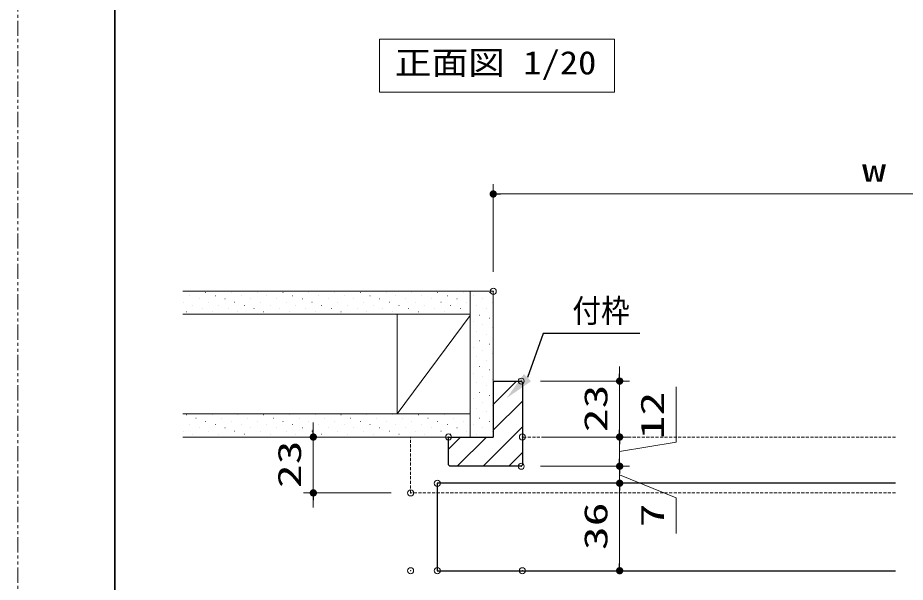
# Model space of a CAD drawing. Units: millimetres, scale not verified. Extents: x -1306 to 1306, y -607 to 607.
# Drawn here: x -1293 to -927.9, y -356.3 to -124 of the extents above; entities that cross this region are included whole.
import ezdxf
from ezdxf.enums import TextEntityAlignment as Align

# ---------------------------------------------------------------- set-up
doc = ezdxf.new("R2010")
doc.units = ezdxf.units.MM
doc.header["$LTSCALE"] = 5
doc.header["$PDMODE"] = 32
doc.header["$PDSIZE"] = 2.5
doc.linetypes.add('USER1', pattern=[2.5, 1.25, -0.25, 0.25, -0.25, 0.25, -0.25])
doc.linetypes.add('USER2', pattern=[0.375, 0.25, -0.125])
for name, color, linetype, lineweight in [('0-1_線(黄)', 2, 'Continuous', 15), ('0-3_陰線', 4, 'USER1', 9), ('0-B_点線(水)', 4, 'USER2', 9), ('0-D_線(白)', 7, 'Continuous', 30), ('1-1_寸法線', 3, 'Continuous', 13), ('1-2_ハッチング', 6, 'Continuous', 9), ('1-4_DEFPOINTS', 7, 'Continuous', 5), ('1-5_0', 3, 'Continuous', 25), ('1-7_図面枠', 7, 'Continuous', 35)]:
    doc.layers.add(name, color=color, linetype=linetype, lineweight=lineweight)
doc.styles.add('ＭＳ ゴシック', font='')
doc.styles.get('ＭＳ ゴシック').set_extended_font_data('MS Gothic')

# ---------------------------------------------------------------- blocks, each defined once
blk = doc.blocks.new('_DOT')
at = {"layer": '1-5_0'}
blk.add_line((-2.5, 0), (-5, 0), dxfattribs=at)
for points in [[(0, 0), (-2.5, 0), (-2.48, 0.313)], [(0, 0), (-2.48, -0.313), (-2.5, 0)], [(0, 0), (-2.48, 0.313), (-2.421, 0.622)], [(0, 0), (-2.421, -0.622), (-2.48, -0.313)], [(0, 0), (-2.421, 0.622), (-2.324, 0.92)], [(0, 0), (-2.324, -0.92), (-2.421, -0.622)], [(0, 0), (-2.324, 0.92), (-2.191, 1.204)], [(0, 0), (-2.191, -1.204), (-2.324, -0.92)], [(0, 0), (-2.191, 1.204), (-2.023, 1.469)], [(0, 0), (-2.023, -1.469), (-2.191, -1.204)], [(0, 0), (-2.023, 1.469), (-1.822, 1.711)], [(0, 0), (-1.822, -1.711), (-2.023, -1.469)], [(0, 0), (-1.822, 1.711), (-1.594, 1.926)], [(0, 0), (-1.594, -1.926), (-1.822, -1.711)], [(0, 0), (-1.594, 1.926), (-1.34, 2.111)], [(0, 0), (-1.34, -2.111), (-1.594, -1.926)], [(0, 0), (-1.34, 2.111), (-1.064, 2.262)], [(0, 0), (-1.064, -2.262), (-1.34, -2.111)], [(0, 0), (-1.064, 2.262), (-0.773, 2.378)], [(0, 0), (-0.773, -2.378), (-1.064, -2.262)], [(0, 0), (-0.773, 2.378), (-0.468, 2.456)], [(0, 0), (-0.468, -2.456), (-0.773, -2.378)], [(0, 0), (-0.468, 2.456), (-0.157, 2.495)], [(0, 0), (-0.157, -2.495), (-0.468, -2.456)], [(0, 0), (-0.157, 2.495), (0.157, 2.495)], [(0, 0), (0.157, -2.495), (-0.157, -2.495)], [(0, 0), (0.157, 2.495), (0.468, 2.456)], [(0, 0), (0.468, 2.456), (0.773, 2.378)], [(0, 0), (0.773, 2.378), (1.064, 2.262)], [(0, 0), (1.064, 2.262), (1.34, 2.111)], [(0, 0), (1.34, 2.111), (1.594, 1.926)], [(0, 0), (1.594, 1.926), (1.822, 1.711)], [(0, 0), (1.822, 1.711), (2.023, 1.469)], [(0, 0), (2.023, 1.469), (2.191, 1.204)], [(0, 0), (2.191, 1.204), (2.324, 0.92)], [(0, 0), (2.324, 0.92), (2.421, 0.622)], [(0, 0), (2.421, 0.622), (2.48, 0.313)], [(0, 0), (2.48, 0.313), (2.5, 0)], [(0, 0), (0.468, -2.456), (0.157, -2.495)], [(0, 0), (0.773, -2.378), (0.468, -2.456)], [(0, 0), (1.064, -2.262), (0.773, -2.378)], [(0, 0), (1.34, -2.111), (1.064, -2.262)], [(0, 0), (1.594, -1.926), (1.34, -2.111)], [(0, 0), (1.822, -1.711), (1.594, -1.926)], [(0, 0), (2.023, -1.469), (1.822, -1.711)], [(0, 0), (2.191, -1.204), (2.023, -1.469)], [(0, 0), (2.324, -0.92), (2.191, -1.204)], [(0, 0), (2.421, -0.622), (2.324, -0.92)], [(0, 0), (2.48, -0.313), (2.421, -0.622)], [(0, 0), (2.5, 0), (2.48, -0.313)]]:
    blk.add_solid(points, dxfattribs=at)

msp = doc.modelspace()

# ---------------------------------------------------------------- linework, layer by layer
at = {"layer": '0-1_線(黄)'}
for p, q in [((-1225.001, -236.525), (-1097.389, -236.525)), ((-1106.889, -236.525), (-1106.889, -296.525)), ((-1097.389, -236.525), (-1097.389, -296.525)), ((-1106.889, -246.025), (-1225.001, -246.025)), ((-1136.889, -287.025), (-1136.889, -246.025)), ((-1136.889, -287.025), (-1106.889, -246.525)), ((-1225.001, -287.025), (-1106.889, -287.025)), ((-1225.001, -296.525), (-1097.389, -296.525))]:
    msp.add_line(p, q, dxfattribs=at)
msp.add_lwpolyline([(-1144.16, -132.84), (-1047.545, -132.84), (-1047.545, -154.675), (-1144.16, -154.675)], close=True, dxfattribs=at)
at = {"layer": '0-3_陰線'}
msp.add_line((-1292.964, -594), (-1292.964, 594), dxfattribs=at)
at = {"layer": '0-B_点線(水)'}
for p, q in [((-1131.389, -319.525), (-1131.389, -296.525)), ((-931.921, -296.525), (-1085.389, -296.525)), ((-931.921, -319.525), (-1131.389, -319.525))]:
    msp.add_line(p, q, dxfattribs=at)
at = {"layer": '0-D_線(白)'}
for p, q in [((-1097.389, -274.025), (-1096.889, -273.525)), ((-1096.889, -273.525), (-1085.889, -273.525)), ((-1085.389, -274.025), (-1085.889, -273.525)), ((-1097.389, -274.025), (-1097.389, -296.525)), ((-1085.389, -274.025), (-1085.389, -308.025)), ((-1115.789, -296.525), (-1097.389, -296.525)), ((-1115.789, -308.025), (-1115.789, -296.525)), ((-1115.789, -308.025), (-1115.289, -308.525)), ((-1085.889, -308.525), (-1115.289, -308.525)), ((-1085.889, -308.525), (-1085.389, -308.025)), ((-931.921, -315.525), (-1120.389, -315.525))]:
    msp.add_line(p, q, dxfattribs=at)
for points in [[(-1037.043, -253.964), (-1076.909, -253.964), (-1083.306, -272.076)], [(-1120.389, -315.525), (-1120.389, -351.525), (-931.921, -351.525)]]:
    msp.add_lwpolyline(points, dxfattribs=at)
msp.add_solid([(-1091.857, -280.494), (-1084.768, -270.591), (-1081.844, -273.561)], dxfattribs=at)
at = {"layer": '1-1_寸法線'}
for p, q in [((-1097.389, -228.525), (-1097.389, -192.525)), ((-1094.389, -196.525), (-786.453, -196.525)), ((-1045.389, -270.525), (-1045.389, -267.525)), ((-1077.889, -273.525), (-1041.389, -273.525)), ((-1045.389, -296.525), (-1045.389, -273.525)), ((-1171.389, -293.525), (-1171.389, -290.525)), ((-1045.389, -293.525), (-1045.389, -290.525)), ((-1123.789, -296.525), (-1175.389, -296.525)), ((-1171.389, -319.525), (-1171.389, -296.525)), ((-1077.389, -296.525), (-1041.389, -296.525)), ((-1077.389, -296.525), (-1041.389, -296.525)), ((-1045.389, -308.525), (-1045.389, -296.525)), ((-1045.389, -308.525), (-1045.389, -296.525)), ((-1045.389, -299.525), (-1045.389, -302.525)), ((-1045.389, -305.525), (-1045.389, -302.525)), ((-1077.889, -308.525), (-1041.389, -308.525)), ((-1077.889, -308.525), (-1041.389, -308.525)), ((-1045.389, -315.525), (-1045.389, -308.525)), ((-1045.389, -315.525), (-1045.389, -308.525)), ((-1045.389, -311.525), (-1045.389, -314.525)), ((-1112.389, -315.525), (-1041.389, -315.525)), ((-1112.389, -315.525), (-1041.389, -315.525)), ((-1139.389, -319.525), (-1175.389, -319.525)), ((-1045.389, -318.525), (-1045.389, -321.525)), ((-1045.389, -318.525), (-1045.389, -348.525)), ((-1171.389, -322.525), (-1171.389, -325.525)), ((-1112.389, -351.525), (-1041.389, -351.525))]:
    msp.add_line(p, q, dxfattribs=at)
for points in [[(-1045.389, -302.525), (-1022.16, -298.636), (-1022.16, -275.874)], [(-1045.389, -312.025), (-1022.16, -321.562), (-1022.16, -336.229)]]:
    msp.add_lwpolyline(points, dxfattribs=at)
at = {"layer": '1-2_ハッチング'}
for p, q in [((-1215.708, -237.037), (-1215.658, -237.037)), ((-1205.102, -237.037), (-1205.052, -237.037)), ((-1194.495, -237.037), (-1194.445, -237.037)), ((-1183.889, -237.037), (-1183.839, -237.037)), ((-1173.282, -237.037), (-1173.232, -237.037)), ((-1162.675, -237.037), (-1162.625, -237.037)), ((-1152.069, -237.037), (-1152.019, -237.037)), ((-1141.462, -237.037), (-1141.412, -237.037)), ((-1130.856, -237.037), (-1130.806, -237.037)), ((-1120.249, -237.037), (-1120.199, -237.037)), ((-1109.642, -237.037), (-1109.592, -237.037)), ((-1099.036, -237.037), (-1098.986, -237.037)), ((-1222.337, -238.363), (-1222.287, -238.363)), ((-1218.36, -239.689), (-1218.31, -239.689)), ((-1211.731, -238.363), (-1211.681, -238.363)), ((-1207.753, -239.689), (-1207.703, -239.689)), ((-1201.124, -238.363), (-1201.074, -238.363)), ((-1197.147, -239.689), (-1197.097, -239.689)), ((-1190.518, -238.363), (-1190.468, -238.363)), ((-1186.54, -239.689), (-1186.49, -239.689)), ((-1179.911, -238.363), (-1179.861, -238.363)), ((-1175.934, -239.689), (-1175.884, -239.689)), ((-1169.304, -238.363), (-1169.254, -238.363)), ((-1165.327, -239.689), (-1165.277, -239.689)), ((-1158.698, -238.363), (-1158.648, -238.363)), ((-1154.72, -239.689), (-1154.67, -239.689)), ((-1148.091, -238.363), (-1148.041, -238.363)), ((-1144.114, -239.689), (-1144.064, -239.689)), ((-1137.485, -238.363), (-1137.435, -238.363)), ((-1133.507, -239.689), (-1133.457, -239.689)), ((-1126.878, -238.363), (-1126.828, -238.363)), ((-1122.901, -239.689), (-1122.851, -239.689)), ((-1116.271, -238.363), (-1116.221, -238.363)), ((-1112.294, -239.689), (-1112.244, -239.689)), ((-1105.665, -238.363), (-1105.615, -238.363)), ((-1101.687, -239.689), (-1101.637, -239.689)), ((-1224.989, -241.014), (-1224.939, -241.014)), ((-1221.012, -242.34), (-1220.962, -242.34)), ((-1217.034, -243.666), (-1216.984, -243.666)), ((-1214.383, -241.014), (-1214.333, -241.014)), ((-1210.405, -242.34), (-1210.355, -242.34)), ((-1206.428, -243.666), (-1206.378, -243.666)), ((-1203.776, -241.014), (-1203.726, -241.014)), ((-1199.798, -242.34), (-1199.748, -242.34)), ((-1195.821, -243.666), (-1195.771, -243.666)), ((-1193.169, -241.014), (-1193.119, -241.014)), ((-1189.192, -242.34), (-1189.142, -242.34)), ((-1185.214, -243.666), (-1185.164, -243.666)), ((-1182.563, -241.014), (-1182.513, -241.014)), ((-1178.585, -242.34), (-1178.535, -242.34)), ((-1174.608, -243.666), (-1174.558, -243.666)), ((-1171.956, -241.014), (-1171.906, -241.014)), ((-1167.979, -242.34), (-1167.929, -242.34)), ((-1164.001, -243.666), (-1163.951, -243.666)), ((-1161.349, -241.014), (-1161.299, -241.014)), ((-1157.372, -242.34), (-1157.322, -242.34)), ((-1153.395, -243.666), (-1153.345, -243.666)), ((-1150.743, -241.014), (-1150.693, -241.014)), ((-1146.765, -242.34), (-1146.715, -242.34)), ((-1142.788, -243.666), (-1142.738, -243.666)), ((-1140.136, -241.014), (-1140.086, -241.014)), ((-1136.159, -242.34), (-1136.109, -242.34)), ((-1132.181, -243.666), (-1132.131, -243.666)), ((-1129.53, -241.014), (-1129.48, -241.014)), ((-1125.552, -242.34), (-1125.502, -242.34)), ((-1121.575, -243.666), (-1121.525, -243.666)), ((-1118.923, -241.014), (-1118.873, -241.014)), ((-1114.946, -242.34), (-1114.896, -242.34)), ((-1110.968, -243.666), (-1110.918, -243.666)), ((-1108.316, -241.014), (-1108.266, -241.014)), ((-1104.339, -242.34), (-1104.289, -242.34)), ((-1100.362, -243.666), (-1100.312, -243.666)), ((-1097.71, -241.014), (-1097.66, -241.014)), ((-1223.663, -244.992), (-1223.613, -244.992)), ((-1213.057, -244.992), (-1213.007, -244.992)), ((-1202.45, -244.992), (-1202.4, -244.992)), ((-1191.843, -244.992), (-1191.793, -244.992)), ((-1181.237, -244.992), (-1181.187, -244.992)), ((-1170.63, -244.992), (-1170.58, -244.992)), ((-1160.024, -244.992), (-1159.974, -244.992)), ((-1149.417, -244.992), (-1149.367, -244.992)), ((-1138.81, -244.992), (-1138.76, -244.992)), ((-1128.204, -244.992), (-1128.154, -244.992)), ((-1117.597, -244.992), (-1117.547, -244.992)), ((-1106.991, -244.992), (-1106.941, -244.992)), ((-1103.013, -246.318), (-1102.963, -246.318)), ((-1099.036, -247.644), (-1098.986, -247.644)), ((-1105.665, -248.969), (-1105.615, -248.969)), ((-1101.687, -250.295), (-1101.637, -250.295)), ((-1097.71, -251.621), (-1097.66, -251.621)), ((-1104.339, -252.947), (-1104.289, -252.947)), ((-1100.362, -254.273), (-1100.312, -254.273)), ((-1103.013, -256.924), (-1102.963, -256.924)), ((-1099.036, -258.25), (-1098.986, -258.25)), ((-1105.665, -259.576), (-1105.615, -259.576)), ((-1101.687, -260.902), (-1101.637, -260.902)), ((-1097.71, -262.228), (-1097.66, -262.228)), ((-1104.339, -263.554), (-1104.289, -263.554)), ((-1100.362, -264.879), (-1100.312, -264.879)), ((-1103.013, -267.531), (-1102.963, -267.531)), ((-1099.036, -268.857), (-1098.986, -268.857)), ((-1105.665, -270.183), (-1105.615, -270.183)), ((-1101.687, -271.508), (-1101.637, -271.508)), ((-1097.71, -272.834), (-1097.66, -272.834)), ((-1097.389, -283.12), (-1087.794, -273.525)), ((-1104.339, -274.16), (-1104.289, -274.16)), ((-1100.362, -275.486), (-1100.312, -275.486)), ((-1105.665, -280.789), (-1105.615, -280.789)), ((-1103.013, -278.138), (-1102.963, -278.138)), ((-1099.036, -279.463), (-1098.986, -279.463)), ((-1101.687, -282.115), (-1101.637, -282.115)), ((-1097.71, -283.441), (-1097.66, -283.441)), ((-1097.389, -293.727), (-1085.389, -281.727)), ((-1223.663, -287.418), (-1223.613, -287.418)), ((-1213.057, -287.418), (-1213.007, -287.418)), ((-1202.45, -287.418), (-1202.4, -287.418)), ((-1191.843, -287.418), (-1191.793, -287.418)), ((-1181.237, -287.418), (-1181.187, -287.418)), ((-1170.63, -287.418), (-1170.58, -287.418)), ((-1160.024, -287.418), (-1159.974, -287.418)), ((-1149.417, -287.418), (-1149.367, -287.418)), ((-1138.81, -287.418), (-1138.76, -287.418)), ((-1128.204, -287.418), (-1128.154, -287.418)), ((-1117.597, -287.418), (-1117.547, -287.418)), ((-1106.991, -287.418), (-1106.941, -287.418)), ((-1104.339, -284.767), (-1104.289, -284.767)), ((-1100.362, -286.093), (-1100.312, -286.093)), ((-1222.337, -291.396), (-1222.287, -291.396)), ((-1219.686, -288.744), (-1219.636, -288.744)), ((-1215.708, -290.07), (-1215.658, -290.07)), ((-1211.731, -291.396), (-1211.681, -291.396)), ((-1209.079, -288.744), (-1209.029, -288.744)), ((-1205.102, -290.07), (-1205.052, -290.07)), ((-1201.124, -291.396), (-1201.074, -291.396)), ((-1198.473, -288.744), (-1198.423, -288.744)), ((-1194.495, -290.07), (-1194.445, -290.07)), ((-1190.518, -291.396), (-1190.468, -291.396)), ((-1187.866, -288.744), (-1187.816, -288.744)), ((-1183.889, -290.07), (-1183.839, -290.07)), ((-1179.911, -291.396), (-1179.861, -291.396)), ((-1177.259, -288.744), (-1177.209, -288.744)), ((-1173.282, -290.07), (-1173.232, -290.07)), ((-1169.304, -291.396), (-1169.254, -291.396)), ((-1166.653, -288.744), (-1166.603, -288.744)), ((-1162.675, -290.07), (-1162.625, -290.07)), ((-1158.698, -291.396), (-1158.648, -291.396)), ((-1156.046, -288.744), (-1155.996, -288.744)), ((-1152.069, -290.07), (-1152.019, -290.07)), ((-1148.091, -291.396), (-1148.041, -291.396)), ((-1145.44, -288.744), (-1145.39, -288.744)), ((-1141.462, -290.07), (-1141.412, -290.07)), ((-1137.485, -291.396), (-1137.435, -291.396)), ((-1134.833, -288.744), (-1134.783, -288.744)), ((-1130.856, -290.07), (-1130.806, -290.07)), ((-1126.878, -291.396), (-1126.828, -291.396)), ((-1124.226, -288.744), (-1124.176, -288.744)), ((-1120.249, -290.07), (-1120.199, -290.07)), ((-1116.271, -291.396), (-1116.221, -291.396)), ((-1113.62, -288.744), (-1113.57, -288.744)), ((-1109.642, -290.07), (-1109.592, -290.07)), ((-1105.665, -291.396), (-1105.615, -291.396)), ((-1103.013, -288.744), (-1102.963, -288.744)), ((-1099.036, -290.07), (-1098.986, -290.07)), ((-1224.989, -294.047), (-1224.939, -294.047)), ((-1221.012, -295.373), (-1220.962, -295.373)), ((-1218.36, -292.722), (-1218.31, -292.722)), ((-1214.383, -294.047), (-1214.333, -294.047)), ((-1210.405, -295.373), (-1210.355, -295.373)), ((-1207.753, -292.722), (-1207.703, -292.722)), ((-1203.776, -294.047), (-1203.726, -294.047)), ((-1199.798, -295.373), (-1199.748, -295.373)), ((-1197.147, -292.722), (-1197.097, -292.722)), ((-1193.169, -294.047), (-1193.119, -294.047)), ((-1189.192, -295.373), (-1189.142, -295.373)), ((-1186.54, -292.722), (-1186.49, -292.722)), ((-1182.563, -294.047), (-1182.513, -294.047)), ((-1178.585, -295.373), (-1178.535, -295.373)), ((-1175.934, -292.722), (-1175.884, -292.722)), ((-1171.956, -294.047), (-1171.906, -294.047)), ((-1167.979, -295.373), (-1167.929, -295.373)), ((-1165.327, -292.722), (-1165.277, -292.722)), ((-1161.349, -294.047), (-1161.299, -294.047)), ((-1157.372, -295.373), (-1157.322, -295.373)), ((-1154.72, -292.722), (-1154.67, -292.722)), ((-1150.743, -294.047), (-1150.693, -294.047)), ((-1146.765, -295.373), (-1146.715, -295.373)), ((-1144.114, -292.722), (-1144.064, -292.722)), ((-1140.136, -294.047), (-1140.086, -294.047)), ((-1136.159, -295.373), (-1136.109, -295.373)), ((-1133.507, -292.722), (-1133.457, -292.722)), ((-1129.53, -294.047), (-1129.48, -294.047)), ((-1125.552, -295.373), (-1125.502, -295.373)), ((-1122.901, -292.722), (-1122.851, -292.722)), ((-1118.923, -294.047), (-1118.873, -294.047)), ((-1114.946, -295.373), (-1114.896, -295.373)), ((-1112.294, -292.722), (-1112.244, -292.722)), ((-1108.316, -294.047), (-1108.266, -294.047)), ((-1104.339, -295.373), (-1104.289, -295.373)), ((-1101.687, -292.722), (-1101.637, -292.722)), ((-1101.581, -308.525), (-1085.389, -292.334)), ((-1097.71, -294.047), (-1097.66, -294.047)), ((-1115.789, -301.52), (-1110.794, -296.525)), ((-1112.187, -308.525), (-1100.187, -296.525)), ((-1090.974, -308.525), (-1085.389, -302.94))]:
    msp.add_line(p, q, dxfattribs=at)
at = {"layer": '1-4_DEFPOINTS'}
for p in [(-1097.389, -236.525), (-1085.889, -273.525), (-1045.389, -273.525), (-1171.389, -296.525), (-1115.789, -296.525), (-1085.389, -296.525), (-1045.389, -296.525), (-1085.889, -308.525), (-1045.389, -308.525), (-1120.389, -315.525), (-1131.389, -319.525), (-1131.389, -351.525), (-1120.389, -351.525), (-1120.389, -351.525), (-1085.389, -351.525), (-1045.389, -351.525)]:
    msp.add_point(p, dxfattribs=at)
at = {"layer": '1-7_図面枠'}
msp.add_lwpolyline([(-1252.964, -554), (347.036, -554), (347.036, 554), (-1252.964, 554)], close=True, dxfattribs=at)

# ---------------------------------------------------------------- block references
at = {"layer": '1-1_寸法線', "xscale": 0.6, "yscale": 0.6}
for p, rotation in [((-1097.389, -196.525), 180), ((-1045.389, -273.525), 270), ((-1171.389, -296.525), 270), ((-1045.389, -296.525), 270), ((-1045.389, -296.525), 90), ((-1045.389, -308.525), 270), ((-1045.389, -308.525), 90), ((-1045.389, -315.525), 90), ((-1045.389, -315.525), 90), ((-1171.389, -319.525), 90), ((-1045.389, -351.525), 270)]:
    msp.add_blockref('_DOT', p, dxfattribs=dict(at, rotation=rotation))

# ---------------------------------------------------------------- texts
at = {"layer": '0-1_線(黄)', "style": 'ＭＳ ゴシック', "width": 1.15}
msp.add_text('正面図 1/20', height=9.621, dxfattribs=at).set_placement((-1137.869, -150.218), align=Align.BOTTOM_LEFT)
at = {"layer": '1-1_寸法線', "style": 'ＭＳ ゴシック'}
for s, width, p in [('w', 1.5, (-945.659, -194.375)), ('付枠', 0.9, (-1064.846, -252.243))]:
    msp.add_text(s, height=9.604, dxfattribs=dict(at, width=width)).set_placement(p, align=Align.BOTTOM_LEFT)
at = {"layer": '1-1_寸法線', "style": 'ＭＳ ゴシック', "width": 1.5}
for s, p in [('23', (-1047.539, -294.549)), ('12', (-1024.309, -297.493)), ('23', (-1173.539, -317.549)), ('36', (-1047.539, -343.049)), ('7', (-1024.309, -333.658))]:
    msp.add_text(s, height=9.604, rotation=90, dxfattribs=at).set_placement(p, align=Align.BOTTOM_LEFT)

doc.saveas('drawing.dxf')
